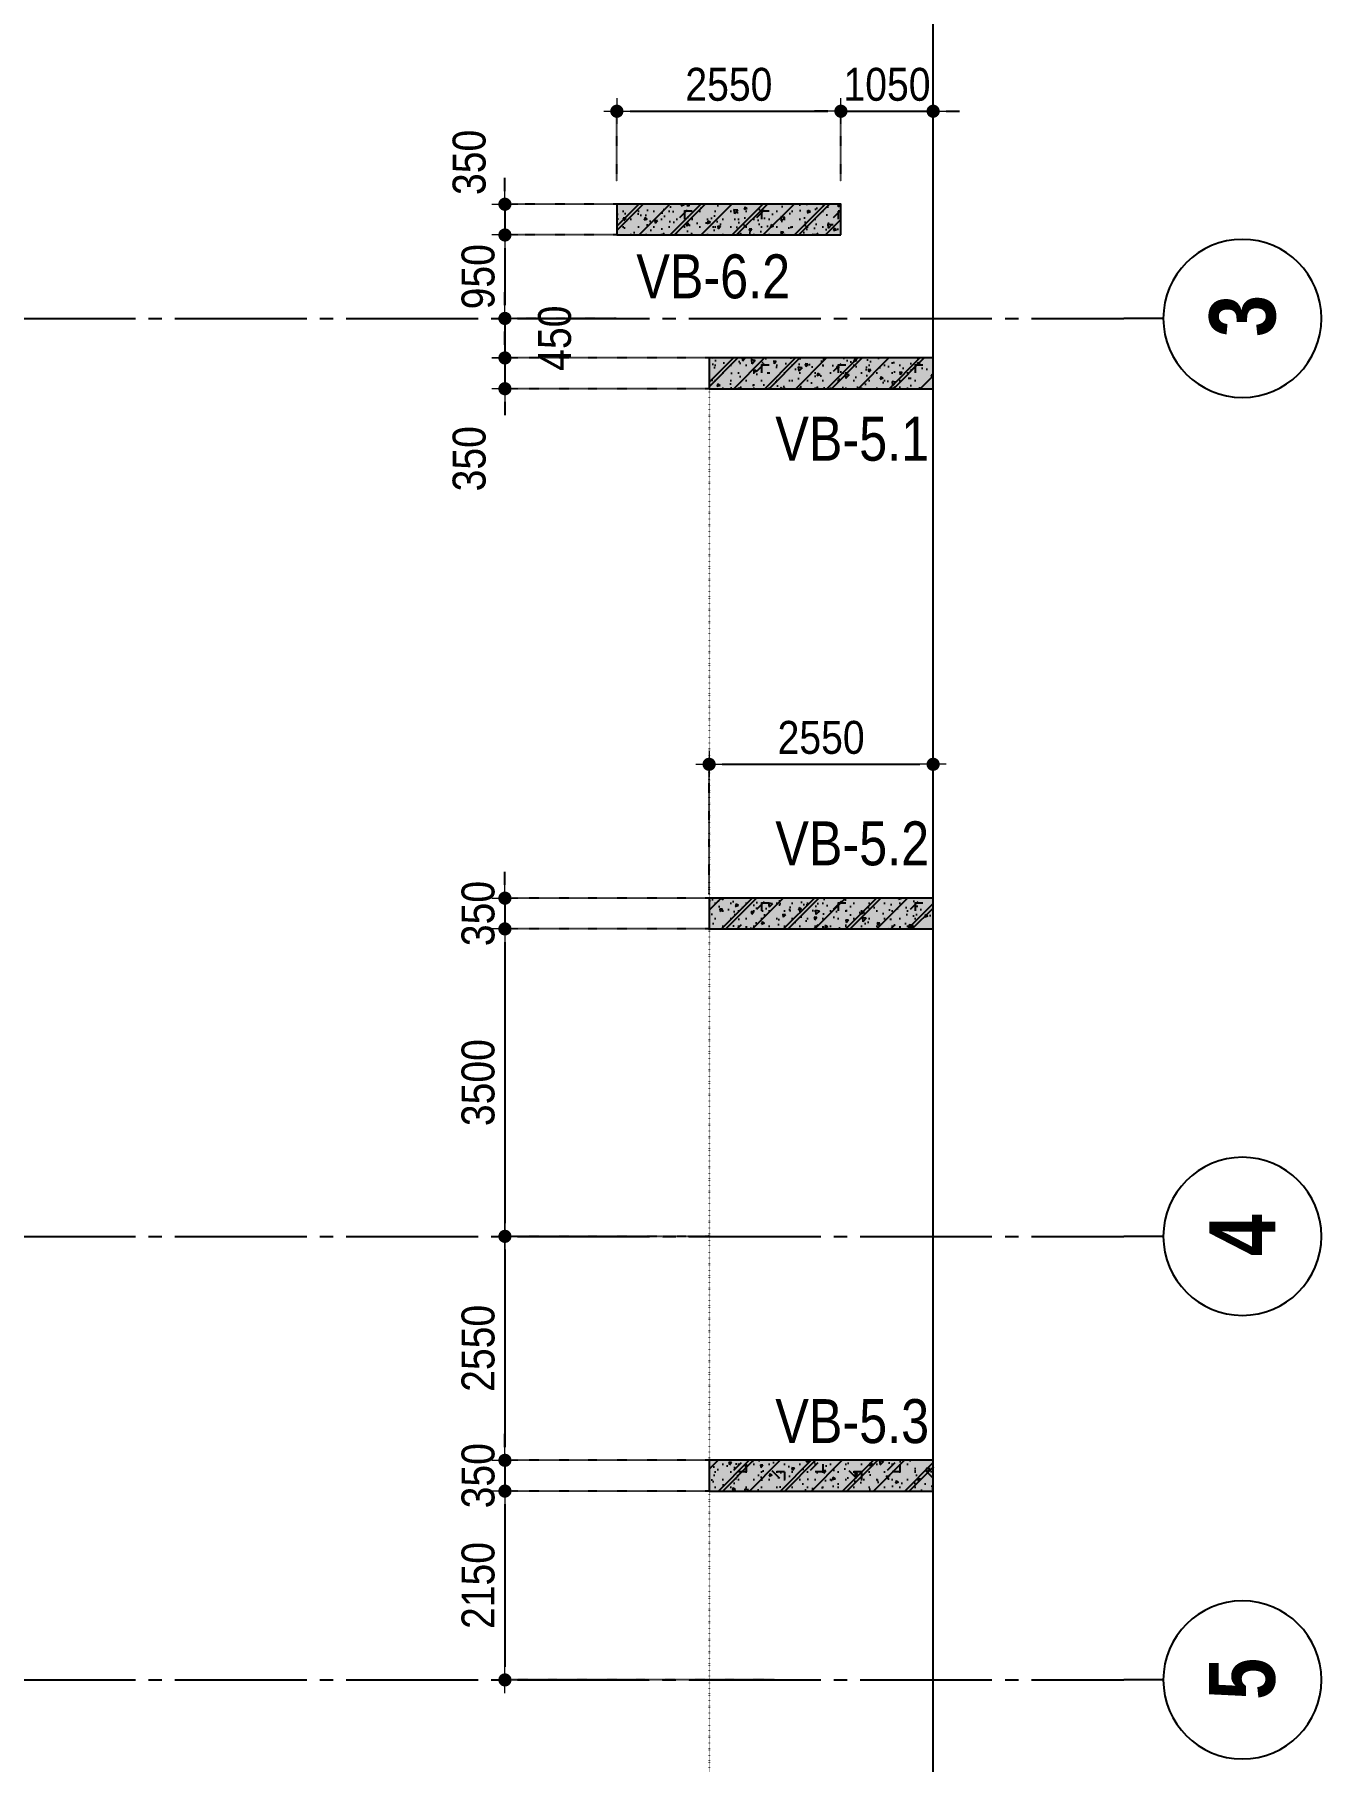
# Model space of a CAD drawing. Header units: millimetres. Extents: x -3973692 to -2843767, y 592734 to 838475.
# Drawn here: x -3059173 to -3044525, y 734603 to 754263 of the extents above; entities that cross this region are included whole.
import ezdxf
from ezdxf.enums import TextEntityAlignment as Align

# ---------------------------------------------------------------- set-up
doc = ezdxf.new("R2010")
doc.units = ezdxf.units.MM
doc.header["$MEASUREMENT"] = 0
doc.header["$PDMODE"] = 3
doc.header["$PDSIZE"] = -20
for name, pattern in [('CHG_XX_Luoi truc-Block B$0$MB_Luoi truc-150-TWB$0$Center101', [13, 10, -1, 1, -1]), ('DIVIDE2', [15.87499999999999, 6.349999999999998, -3.174999999999998, 0, -3.174999999999998, 0, -3.174999999999998]), ('DOT2', [0.125, 0, -0.125]), ('HIDDEN5', [2.8375, 1.25, -1.5875])]:
    doc.linetypes.add(name, pattern=pattern)
doc.layers.get('0').update_dxf_attribs({"lineweight": 9})
doc.layers.get('Defpoints').update_dxf_attribs({"color": 10, "lineweight": 0})
for name, color, linetype, lineweight in [("'S_General_Dim_1", 1, 'Continuous', 18), ("'S_General_Divide_3 Intermediate", 3, 'DIVIDE2', 40), ('CHG_XX_Cot_Block B-T4-7$0$DBAO', 3, 'Continuous', 13), ('TEXT', 7, 'Continuous', 15)]:
    doc.layers.add(name, color=color, linetype=linetype, lineweight=lineweight)
for name, color, linetype in [('CHG_XX_Cot_Block B-T4-7$0$mb_cot tang 9-13 twb$0$Concrete Hatch', 218, 'Continuous'), ('CHG_XX_Cot_Block B-T4-7$0$mb_cot tang 9-13 twb$0$Concrete Line', 6, 'Continuous'), ('CHG_XX_Cot_Block B-T4-7$0$mb_cot tang 9-13 twb$0$Concrete Solid', 216, 'Continuous'), ('CHG_XX_Luoi truc-Block B$0$MB_Luoi truc-150-TWB$0$Grid', 34, 'Continuous'), ('CHG_XX_Luoi truc-Block B$0$MB_Luoi truc-150-TWB$0$Grid Line', 251, 'CHG_XX_Luoi truc-Block B$0$MB_Luoi truc-150-TWB$0$Center101'), ('dim', 1, 'Continuous')]:
    doc.layers.add(name, color=color, linetype=linetype)
doc.styles.add('arial', font='arial.ttf', dxfattribs={"width": 0.85})
doc.styles.add('CHG_XX_Luoi truc-Block B$0$MB_Luoi truc-150-TWB$0$Grid A-F$0$VNI-HelveCB', font='')
doc.styles.add('TTP-HelCon', font='')
doc.styles.get('CHG_XX_Luoi truc-Block B$0$MB_Luoi truc-150-TWB$0$Grid A-F$0$VNI-HelveCB').set_extended_font_data('VNI-Helve-Condense', bold=True)
doc.styles.get('TTP-HelCon').set_extended_font_data('VNI-Helve-Condense')
doc.dimstyles.new('150', dxfattribs={"dimscale": 150, "dimtxt": 2.5, "dimasz": 1, "dimexe": 0, "dimexo": 0, "dimgap": 0.75, "dimtad": 1, "dimdec": 0, "dimzin": 9, "dimdsep": 46, "dimtxsty": 'arial', "dimblk1": 'DIMDOT', "dimblk2": 'DIMDOT', "dimsah": 1, "dimcen": 2, "dimdle": 3, "dimclre": 8, "dimclrt": 2, "dimadec": 0, "dimazin": 0, "dimtfac": 1, "dimtdec": 0, "dimtix": 1, "dimtmove": 2, "dimatfit": 3, "dimldrblk": 'DIMPIJL', "dimfxl": 1, "dimtvp": 1.8, "dimtolj": 1, "dimtzin": 0, "dimarcsym": 0})

# ---------------------------------------------------------------- blocks, each defined once
blk = doc.blocks.new('*U3043')
at = {"layer": 'CHG_XX_Luoi truc-Block B$0$MB_Luoi truc-150-TWB$0$Grid', "lineweight": -2}
blk.add_line((0, 192), (0, 189), dxfattribs=at)
blk.add_circle((0, 198), 6, dxfattribs=at)
at = {"layer": 'CHG_XX_Luoi truc-Block B$0$MB_Luoi truc-150-TWB$0$Grid Line'}
blk.add_line((0, 0), (0, 189), dxfattribs=at)
at = {"layer": 'CHG_XX_Luoi truc-Block B$0$MB_Luoi truc-150-TWB$0$Grid', "lineweight": -2, "style": 'CHG_XX_Luoi truc-Block B$0$MB_Luoi truc-150-TWB$0$Grid A-F$0$VNI-HelveCB'}
for tag, p in [('GRIDSUB', (0, 198)), ('GRID', (0, -9))]:
    blk.add_attdef(tag, text='', height=5, dxfattribs=at).set_placement(p, align=Align.MIDDLE)
blk = doc.blocks.new('CHG_XX_Luoi truc-Block B', base_point=(8026088.360705459, 1047448.634998515))
at = {"layer": 'CHG_XX_Luoi truc-Block B$0$MB_Luoi truc-150-TWB$0$Grid Line'}
blk.add_line((8048788.360705578, 1046158.106275256), (8048788.360705578, 1128272.580775458), dxfattribs=at)
at = {"layer": 'CHG_XX_Luoi truc-Block B$0$MB_Luoi truc-150-TWB$0$Grid'}
ref = blk.add_blockref('*U3043', (8022608.235654154, 1114648.634998515), dxfattribs=dict(at, xscale=-150, yscale=150, zscale=150, rotation=270))
ref.add_attrib('GRIDSUB', '3', dxfattribs={"lineweight": -2, "height": 750, "rotation": 90, "style": 'CHG_XX_Luoi truc-Block B$0$MB_Luoi truc-150-TWB$0$Grid A-F$0$VNI-HelveCB'}).set_placement((8052308.235654154, 1114676.634998515), align=Align.MIDDLE)
ref = blk.add_blockref('*U3043', (8022608.235654154, 1104198.634998515), dxfattribs=dict(at, xscale=-150, yscale=150, zscale=150, rotation=270))
ref.add_attrib('GRIDSUB', '4', dxfattribs={"lineweight": -2, "height": 750, "rotation": 90, "style": 'CHG_XX_Luoi truc-Block B$0$MB_Luoi truc-150-TWB$0$Grid A-F$0$VNI-HelveCB'}).set_placement((8052308.235654154, 1104210.634998515), align=Align.MIDDLE)
ref = blk.add_blockref('*U3043', (8022608.235654154, 1099148.634998515), dxfattribs=dict(at, xscale=-150, yscale=150, zscale=150, rotation=270))
ref.add_attrib('GRIDSUB', '5', dxfattribs={"lineweight": -2, "height": 750, "rotation": 90, "style": 'CHG_XX_Luoi truc-Block B$0$MB_Luoi truc-150-TWB$0$Grid A-F$0$VNI-HelveCB'}).set_placement((8052308.235654154, 1099160.634998515), align=Align.MIDDLE)
blk = doc.blocks.new('*U3109')
at = {"layer": 'CHG_XX_Cot_Block B-T4-7$0$mb_cot tang 9-13 twb$0$Concrete Hatch'}
h = blk.add_hatch(dxfattribs=at)
h.set_pattern_fill('CONCRETE', color=256, scale=50, style=0, pattern_type=2)
h.set_pattern_definition([(45, (1000.000000000029, -99.99999999999989), (-176.7766952966369, 176.7766952966369), []), (45, (1000.000000000029, -49.99999999999989), (-353.5533905932737, 353.5533905932738), []), (49.99999999999999, (1000.000000000029, -99.99999999999989), (358.6300913003767, -31.37606749129755), [37.5, -412.5]), (355, (1000.000000000029, -99.99999999999989), (-69.3756668065, 376.0960668500059), [30, -330]), (100.4514, (1029.885840000029, -102.6146699999999), (289.2546908570108, 344.7197710304768), [31.870095, -350.571056]), (46.18420000000001, (1000.000000000029, 1.13686837721616e-13), (533.6205243128222, -82.75950716450905), [56.25, -618.75]), (96.6356, (1044.468372500029, -6.8966534999999), (467.3313527743517, 487.0589354502209), [47.805144, -525.8565]), (351.1842, (1000.000000000029, 1.13686837721616e-13), (467.3309725668136, 487.0593004626623), [45, -495]), (21, (1050.000000000029, -24.99999999999989), (298.4535260592309, -201.3094453326694), [37.5, -412.5]), (326.0000000000001, (1050.000000000029, -24.99999999999989), (121.6576659607909, 362.5750225234265), [30, -330]), (71.4514, (1074.871116500029, -41.77580299999988), (420.111314290745, 161.2652483549762), [31.870095, -350.571056]), (37.50000000000001, (1000.000000000029, -99.99999999999989), (6.079927658645334, 166.4469269156558), [0, -326, 0, -335, 0, -331.25]), (7.499999999999999, (1000.000000000029, -99.99999999999989), (131.5347687210743, 197.2058559411801), [0, -191, 0, -318.5, 0, -126.25]), (327.5, (888.5000000000291, -99.99999999999989), (266.9112180862045, -11.2774358671899), [0, -125, 0, -390, 0, -517.5]), (317.5, (838.5000000000291, -99.99999999999989), (291.5930846711931, 50.05249116615882), [0, -162.5, 0, -259, 0, -367.5]), (0, (1175.000000000029, 75.00000000000011), (0, 875), [87.5, -787.5]), (0, (1437.500000000029, 250.0000000000001), (0, 875), [87.5, -787.5]), (0, (1262.500000000029, 600.0000000000001), (0, 875), [87.5, -350, 87.5, -350]), (90, (1175.000000000029, 75.00000000000011), (-875, 5.35782974626967e-14), [87.5, -787.5]), (90, (1262.500000000029, 600.0000000000001), (-875, 5.35782974626967e-14), [87.5, -787.5]), (90, (1525.000000000029, 250.0000000000001), (-875, 5.35782974626967e-14), [87.5, -787.5]), (90, (1700.000000000029, 512.5000000000001), (-875, 5.35782974626967e-14), [87.5, -787.5]), (135, (1262.500000000029, 75.00000000000011), (-875.016357447105, 8.881784197001252e-14), [123.76, -1113.7]), (135, (1350.000000000029, 600.0000000000001), (-875.016357447105, 8.881784197001252e-14), [123.76, -1113.7]), (45, (1437.500000000029, 250.0000000000001), (8.881784197001252e-14, 875.016357447105), [123.76, -247.485, 123.76, -742.455]), (0, (825.0000000000291, -99.99999999999989), (87.5, 87.5), [-175, 0])])
h.paths.add_polyline_path([(-750, 150), (-750, -199.9999999999999), (1800.000000000029, -200), (1800.000000000029, 150)])
at = {"layer": 'CHG_XX_Cot_Block B-T4-7$0$mb_cot tang 9-13 twb$0$Concrete Solid'}
blk.add_hatch(color=256, dxfattribs=at).paths.add_polyline_path([(-750, 150), (-750, -199.9999999999999), (1800.000000000029, -200), (1800.000000000029, 150)])
at = {"layer": 'CHG_XX_Cot_Block B-T4-7$0$mb_cot tang 9-13 twb$0$Concrete Line'}
blk.add_lwpolyline([(-750, 150), (-750, -199.9999999999999), (1800.000000000029, -200), (1800.000000000029, 150)], close=True, dxfattribs=at)
blk = doc.blocks.new('CHG_XX_Cot_Block B-T4-7', base_point=(8026088.360705459, 1047448.634998515))
at = {"layer": 'CHG_XX_Cot_Block B-T4-7$0$DBAO'}
blk.add_blockref('CHG_XX_Luoi truc-Block B', (8026088.360705459, 1047448.634998515), dxfattribs=at)
at = {"layer": 'CHG_XX_Cot_Block B-T4-7$0$mb_cot tang 9-13 twb$0$Concrete Line', "rotation": 180}
for p in [(8046988.360699058, 1115748.635007361), (8048038.360699058, 1113998.635007361), (8048038.360699058, 1107848.635007361), (8048038.360699058, 1101448.635007361)]:
    blk.add_blockref('*U3109', p, dxfattribs=at)
blk = doc.blocks.new('b')
at = {"layer": 'TEXT', "color": 3, "style": 'TTP-HelCon'}
for s, p in [('VB-6.2', (-3378.400557851419, -10970.78498547967)), ('VB-5.1', (-1796.40261466708, -12819.67889465613)), ('VB-5.2', (-1796.40261466708, -17425.97989465622)), ('VB-5.3', (-1796.40261466708, -24003.43889465602))]:
    blk.add_text(s, height=500, dxfattribs=at).set_placement(p)
blk = doc.blocks.new('DIMDOT')
for p, q in [((1, 0), (-1, 0)), ((0, -1), (0, 1))]:
    blk.add_line(p, q)
at = {"const_width": 0.5}
blk.add_lwpolyline([(-0.25, 0, 1), (0.25, 0, 1)], format="xyb", close=True, dxfattribs=at)
blk = doc.blocks.new('*D956')
at = {"layer": "'S_General_Dim_1", "color": 8, "linetype": 'HIDDEN5', "lineweight": -2, "transparency": 16777216}
for p, q in [((-3052545.198556816, 752590.2407234383), (-3052545.198556816, 753389.9756098083)), ((-3049995.198556816, 752590.2407234383), (-3049995.198556816, 753389.9756098083))]:
    blk.add_line(p, q, dxfattribs=at)
at = {"layer": "'S_General_Dim_1", "color": 0, "lineweight": -2, "transparency": 16777216}
blk.add_line((-3052395.198556816, 753389.9756098083), (-3050145.198556816, 753389.9756098083), dxfattribs=at)
at = {"layer": 'Defpoints', "color": 0, "transparency": 16777216}
for p in [(-3049995.198556816, 753389.9756098083), (-3052545.198556816, 752590.2407234383), (-3049995.198556816, 752590.2407234383)]:
    blk.add_point(p, dxfattribs=at)
at = {"layer": "'S_General_Dim_1", "color": 0, "lineweight": -2, "transparency": 16777216, "xscale": 150, "yscale": 150, "zscale": 150, "rotation": 180}
blk.add_blockref('DIMDOT', (-3052545.198556816, 753389.9756098083), dxfattribs=at)
at = {"layer": "'S_General_Dim_1", "color": 0, "lineweight": -2, "transparency": 16777216, "xscale": 150, "yscale": 150, "zscale": 150}
blk.add_blockref('DIMDOT', (-3049995.198556816, 753389.9756098083), dxfattribs=at)
at = {"layer": "'S_General_Dim_1", "color": 2, "transparency": 16777216, "insert": (-3051270.198556816, 753693.940480204), "char_height": 375, "attachment_point": 5, "style": 'arial'}
blk.add_mtext('\\A1;2550', dxfattribs=at)
blk = doc.blocks.new('DIMPIJL')
at = {"linetype": 'ByBlock'}
blk.add_solid([(-2.5, 0.4166666666666686), (-2.5, -0.4166666666666686), (0, 0)], dxfattribs=at)
blk = doc.blocks.new('*D957')
at = {"layer": "'S_General_Dim_1", "color": 0, "lineweight": -2, "transparency": 16777216}
for p, q in [((-3053819.097939142, 752481.011458432), (-3053819.097939142, 752631.011458432)), ((-3053819.097939142, 752331.011458432), (-3053819.097939142, 751981.0114584323)), ((-3053819.097939142, 751831.0114584323), (-3053819.097939142, 751681.0114584323))]:
    blk.add_line(p, q, dxfattribs=at)
at = {"layer": "'S_General_Dim_1", "color": 8, "linetype": 'HIDDEN5', "lineweight": -2, "transparency": 16777216}
for p, q in [((-3052545.198556817, 752331.011458432), (-3053819.097939142, 752331.011458432)), ((-3052545.198556817, 751981.0114584323), (-3053819.097939142, 751981.0114584323))]:
    blk.add_line(p, q, dxfattribs=at)
at = {"layer": 'Defpoints', "color": 0, "transparency": 16777216}
for p in [(-3052545.198556817, 752331.011458432), (-3053819.097939142, 751981.0114584323), (-3052545.198556817, 751981.0114584323)]:
    blk.add_point(p, dxfattribs=at)
at = {"layer": "'S_General_Dim_1", "color": 0, "lineweight": -2, "transparency": 16777216, "xscale": 150, "yscale": 150, "zscale": 150}
for p, rotation in [((-3053819.097939142, 752331.011458432), 270), ((-3053819.097939142, 751981.0114584323), 90)]:
    blk.add_blockref('DIMDOT', p, dxfattribs=dict(at, rotation=rotation))
at = {"layer": "'S_General_Dim_1", "color": 2, "transparency": 16777216, "insert": (-3054224.384432985, 752807.5797804882), "char_height": 375, "attachment_point": 5, "rotation": 90, "style": 'arial'}
blk.add_mtext('\\A1;350', dxfattribs=at)
blk = doc.blocks.new('*D958')
at = {"layer": "'S_General_Dim_1", "color": 8, "linetype": 'HIDDEN5', "lineweight": -2, "transparency": 16777216}
for p, q in [((-3052545.198556817, 751981.0114584323), (-3053819.097939141, 751981.0114584323)), ((-3052548.954833513, 751031.0114495863), (-3053819.097939141, 751031.0114495863))]:
    blk.add_line(p, q, dxfattribs=at)
at = {"layer": "'S_General_Dim_1", "color": 0, "lineweight": -2, "transparency": 16777216}
blk.add_line((-3053819.097939141, 751831.0114584323), (-3053819.097939141, 751181.0114495863), dxfattribs=at)
at = {"layer": 'Defpoints', "color": 0, "transparency": 16777216}
for p in [(-3052545.198556817, 751981.0114584323), (-3053819.097939141, 751031.0114495863), (-3052548.954833513, 751031.0114495863)]:
    blk.add_point(p, dxfattribs=at)
at = {"layer": "'S_General_Dim_1", "color": 0, "lineweight": -2, "transparency": 16777216, "xscale": 150, "yscale": 150, "zscale": 150}
for p, rotation in [((-3053819.097939141, 751981.0114584323), 90), ((-3053819.097939141, 751031.0114495863), 270)]:
    blk.add_blockref('DIMDOT', p, dxfattribs=dict(at, rotation=rotation))
at = {"layer": "'S_General_Dim_1", "color": 2, "transparency": 16777216, "insert": (-3054123.062809536, 751506.0114540101), "char_height": 375, "attachment_point": 5, "rotation": 90, "style": 'arial'}
blk.add_mtext('\\A1;950', dxfattribs=at)
blk = doc.blocks.new('*D959')
at = {"layer": "'S_General_Dim_1", "color": 0, "lineweight": -2, "transparency": 16777216}
for p, q in [((-3050145.198556816, 753389.9756098083), (-3050295.198556816, 753389.9756098083)), ((-3049995.198556816, 753389.9756098083), (-3048945.198556816, 753389.9756098083)), ((-3048795.198556816, 753389.9756098083), (-3048645.198556816, 753389.9756098083))]:
    blk.add_line(p, q, dxfattribs=at)
at = {"layer": "'S_General_Dim_1", "color": 8, "linetype": 'HIDDEN5', "lineweight": -2, "transparency": 16777216}
for p, q in [((-3049995.198556816, 752590.2407234383), (-3049995.198556816, 753389.9756098083)), ((-3048945.198556816, 752404.118975077), (-3048945.198556816, 753389.9756098083))]:
    blk.add_line(p, q, dxfattribs=at)
at = {"layer": 'Defpoints', "color": 0, "transparency": 16777216}
for p in [(-3048945.198556816, 753389.9756098083), (-3049995.198556816, 752590.2407234383), (-3048945.198556816, 752404.118975077)]:
    blk.add_point(p, dxfattribs=at)
at = {"layer": "'S_General_Dim_1", "color": 0, "lineweight": -2, "transparency": 16777216, "xscale": 150, "yscale": 150, "zscale": 150}
blk.add_blockref('DIMDOT', (-3049995.198556816, 753389.9756098083), dxfattribs=at)
at = {"layer": "'S_General_Dim_1", "color": 0, "lineweight": -2, "transparency": 16777216, "xscale": 150, "yscale": 150, "zscale": 150, "rotation": 180}
blk.add_blockref('DIMDOT', (-3048945.198556816, 753389.9756098083), dxfattribs=at)
at = {"layer": "'S_General_Dim_1", "color": 2, "transparency": 16777216, "insert": (-3049470.198556816, 753693.940480204), "char_height": 375, "attachment_point": 5, "style": 'arial'}
blk.add_mtext('\\A1;1050', dxfattribs=at)
blk = doc.blocks.new('*D960')
at = {"layer": "'S_General_Dim_1", "color": 0, "lineweight": -2, "transparency": 16777216}
for p, q in [((-3053819.097939146, 751181.0114495863), (-3053819.097939146, 751331.0114495863)), ((-3053819.097939146, 751031.0114495863), (-3053819.097939146, 750581.0114584328)), ((-3053819.097939146, 750431.0114584328), (-3053819.097939146, 750281.0114584328))]:
    blk.add_line(p, q, dxfattribs=at)
at = {"layer": "'S_General_Dim_1", "color": 8, "linetype": 'HIDDEN5', "lineweight": -2, "transparency": 16777216}
for p, q in [((-3052548.954833513, 751031.0114495863), (-3053819.097939146, 751031.0114495863)), ((-3051495.198556817, 750581.0114584328), (-3053819.097939146, 750581.0114584328))]:
    blk.add_line(p, q, dxfattribs=at)
at = {"layer": 'Defpoints', "color": 0, "transparency": 16777216}
for p in [(-3052548.954833513, 751031.0114495863), (-3053819.097939146, 750581.0114584328), (-3051495.198556817, 750581.0114584328)]:
    blk.add_point(p, dxfattribs=at)
at = {"layer": "'S_General_Dim_1", "color": 0, "lineweight": -2, "transparency": 16777216, "xscale": 150, "yscale": 150, "zscale": 150}
for p, rotation in [((-3053819.097939146, 751031.0114495863), 270), ((-3053819.097939146, 750581.0114584328), 90)]:
    blk.add_blockref('DIMDOT', p, dxfattribs=dict(at, rotation=rotation))
at = {"layer": "'S_General_Dim_1", "color": 2, "transparency": 16777216, "insert": (-3053252.3235934, 750806.0114540105), "char_height": 375, "attachment_point": 5, "rotation": 90, "style": 'arial'}
blk.add_mtext('\\A1;450', dxfattribs=at)
blk = doc.blocks.new('*D961')
at = {"layer": "'S_General_Dim_1", "color": 0, "lineweight": -2, "transparency": 16777216}
for p, q in [((-3053819.097939147, 750731.0114584328), (-3053819.097939147, 750881.0114584328)), ((-3053819.097939147, 750581.0114584328), (-3053819.097939147, 750231.011458432)), ((-3053819.097939147, 750081.011458432), (-3053819.097939147, 749931.011458432))]:
    blk.add_line(p, q, dxfattribs=at)
at = {"layer": "'S_General_Dim_1", "color": 8, "linetype": 'HIDDEN5', "lineweight": -2, "transparency": 16777216}
for p, q in [((-3051495.198556817, 750581.0114584328), (-3053819.097939147, 750581.0114584328)), ((-3051495.198563336, 750231.011458432), (-3053819.097939147, 750231.011458432))]:
    blk.add_line(p, q, dxfattribs=at)
at = {"layer": 'Defpoints', "color": 0, "transparency": 16777216}
for p in [(-3051495.198556817, 750581.0114584328), (-3053819.097939147, 750231.011458432), (-3051495.198563336, 750231.011458432)]:
    blk.add_point(p, dxfattribs=at)
at = {"layer": "'S_General_Dim_1", "color": 0, "lineweight": -2, "transparency": 16777216, "xscale": 150, "yscale": 150, "zscale": 150}
for p, rotation in [((-3053819.097939147, 750581.0114584328), 270), ((-3053819.097939147, 750231.011458432), 90)]:
    blk.add_blockref('DIMDOT', p, dxfattribs=dict(at, rotation=rotation))
at = {"layer": "'S_General_Dim_1", "color": 2, "transparency": 16777216, "insert": (-3054224.384432991, 749433.4788600105), "char_height": 375, "attachment_point": 5, "rotation": 90, "style": 'arial'}
blk.add_mtext('\\A1;350', dxfattribs=at)
blk = doc.blocks.new('*D962')
at = {"layer": "'S_General_Dim_1", "color": 0, "lineweight": -2, "transparency": 16777216}
for p, q in [((-3053819.097939149, 744581.011458432), (-3053819.097939149, 744731.011458432)), ((-3053819.097939149, 744431.011458432), (-3053819.097939149, 744081.0114584321)), ((-3053819.097939149, 743931.0114584321), (-3053819.097939149, 743781.0114584321))]:
    blk.add_line(p, q, dxfattribs=at)
at = {"layer": "'S_General_Dim_1", "color": 8, "linetype": 'HIDDEN5', "lineweight": -2, "transparency": 16777216}
for p, q in [((-3051495.198556817, 744431.011458432), (-3053819.097939149, 744431.011458432)), ((-3051495.198556817, 744081.0114584321), (-3053819.097939149, 744081.0114584321))]:
    blk.add_line(p, q, dxfattribs=at)
at = {"layer": 'Defpoints', "color": 0, "transparency": 16777216}
for p in [(-3051495.198556817, 744431.011458432), (-3053819.097939149, 744081.0114584321), (-3051495.198556817, 744081.0114584321)]:
    blk.add_point(p, dxfattribs=at)
at = {"layer": "'S_General_Dim_1", "color": 0, "lineweight": -2, "transparency": 16777216, "xscale": 150, "yscale": 150, "zscale": 150}
for p, rotation in [((-3053819.097939149, 744431.011458432), 270), ((-3053819.097939149, 744081.0114584321), 90)]:
    blk.add_blockref('DIMDOT', p, dxfattribs=dict(at, rotation=rotation))
at = {"layer": "'S_General_Dim_1", "color": 2, "transparency": 16777216, "insert": (-3054123.190708589, 744256.0114584328), "char_height": 375, "attachment_point": 5, "rotation": 90, "style": 'arial'}
blk.add_mtext('\\A1;350', dxfattribs=at)
blk = doc.blocks.new('*D963')
at = {"layer": "'S_General_Dim_1", "color": 8, "linetype": 'HIDDEN5', "lineweight": -2, "transparency": 16777216}
for p, q in [((-3051495.198556817, 744081.0114584321), (-3053819.09793915, 744081.0114584321)), ((-3051495.198556817, 740581.0114495863), (-3053819.09793915, 740581.0114495863))]:
    blk.add_line(p, q, dxfattribs=at)
at = {"layer": "'S_General_Dim_1", "color": 0, "lineweight": -2, "transparency": 16777216}
blk.add_line((-3053819.09793915, 743931.0114584321), (-3053819.09793915, 740731.0114495863), dxfattribs=at)
at = {"layer": 'Defpoints', "color": 0, "transparency": 16777216}
for p in [(-3051495.198556817, 744081.0114584321), (-3053819.09793915, 740581.0114495863), (-3051495.198556817, 740581.0114495863)]:
    blk.add_point(p, dxfattribs=at)
at = {"layer": "'S_General_Dim_1", "color": 0, "lineweight": -2, "transparency": 16777216, "xscale": 150, "yscale": 150, "zscale": 150}
for p, rotation in [((-3053819.09793915, 744081.0114584321), 90), ((-3053819.09793915, 740581.0114495863), 270)]:
    blk.add_blockref('DIMDOT', p, dxfattribs=dict(at, rotation=rotation))
at = {"layer": "'S_General_Dim_1", "color": 2, "transparency": 16777216, "insert": (-3054123.19070859, 742331.0114540099), "char_height": 375, "attachment_point": 5, "rotation": 90, "style": 'arial'}
blk.add_mtext('\\A1;3500', dxfattribs=at)
blk = doc.blocks.new('*D964')
at = {"layer": "'S_General_Dim_1", "color": 8, "linetype": 'HIDDEN5', "lineweight": -2, "transparency": 16777216}
for p, q in [((-3051495.198556817, 740581.0114495863), (-3053819.097939152, 740581.0114495863)), ((-3051495.198556817, 738031.0114584329), (-3053819.097939152, 738031.0114584329))]:
    blk.add_line(p, q, dxfattribs=at)
at = {"layer": "'S_General_Dim_1", "color": 0, "lineweight": -2, "transparency": 16777216}
blk.add_line((-3053819.097939152, 740431.0114495863), (-3053819.097939152, 738181.0114584329), dxfattribs=at)
at = {"layer": 'Defpoints', "color": 0, "transparency": 16777216}
for p in [(-3051495.198556817, 740581.0114495863), (-3053819.097939152, 738031.0114584329), (-3051495.198556817, 738031.0114584329)]:
    blk.add_point(p, dxfattribs=at)
at = {"layer": "'S_General_Dim_1", "color": 0, "lineweight": -2, "transparency": 16777216, "xscale": 150, "yscale": 150, "zscale": 150}
for p, rotation in [((-3053819.097939152, 740581.0114495863), 90), ((-3053819.097939152, 738031.0114584329), 270)]:
    blk.add_blockref('DIMDOT', p, dxfattribs=dict(at, rotation=rotation))
at = {"layer": "'S_General_Dim_1", "color": 2, "transparency": 16777216, "insert": (-3054123.062809547, 739306.0114540104), "char_height": 375, "attachment_point": 5, "rotation": 90, "style": 'arial'}
blk.add_mtext('\\A1;2550', dxfattribs=at)
blk = doc.blocks.new('*D965')
at = {"layer": "'S_General_Dim_1", "color": 0, "lineweight": -2, "transparency": 16777216}
for p, q in [((-3053819.097939155, 738181.0114584329), (-3053819.097939155, 738331.0114584329)), ((-3053819.097939155, 738031.0114584329), (-3053819.097939155, 737681.011458432)), ((-3053819.097939155, 737531.011458432), (-3053819.097939155, 737381.011458432))]:
    blk.add_line(p, q, dxfattribs=at)
at = {"layer": "'S_General_Dim_1", "color": 8, "linetype": 'HIDDEN5', "lineweight": -2, "transparency": 16777216}
for p, q in [((-3051495.198556817, 738031.0114584329), (-3053819.097939155, 738031.0114584329)), ((-3051495.198563336, 737681.011458432), (-3053819.097939155, 737681.011458432))]:
    blk.add_line(p, q, dxfattribs=at)
at = {"layer": 'Defpoints', "color": 0, "transparency": 16777216}
for p in [(-3051495.198556817, 738031.0114584329), (-3053819.097939155, 737681.011458432), (-3051495.198563336, 737681.011458432)]:
    blk.add_point(p, dxfattribs=at)
at = {"layer": "'S_General_Dim_1", "color": 0, "lineweight": -2, "transparency": 16777216, "xscale": 150, "yscale": 150, "zscale": 150}
for p, rotation in [((-3053819.097939155, 738031.0114584329), 270), ((-3053819.097939155, 737681.011458432), 90)]:
    blk.add_blockref('DIMDOT', p, dxfattribs=dict(at, rotation=rotation))
at = {"layer": "'S_General_Dim_1", "color": 2, "transparency": 16777216, "insert": (-3054123.190708595, 737856.0114584332), "char_height": 375, "attachment_point": 5, "rotation": 90, "style": 'arial'}
blk.add_mtext('\\A1;350', dxfattribs=at)
blk = doc.blocks.new('*D966')
at = {"layer": "'S_General_Dim_1", "color": 8, "linetype": 'HIDDEN5', "lineweight": -2, "transparency": 16777216}
for p, q in [((-3051495.198563336, 737681.011458432), (-3053819.097939156, 737681.011458432)), ((-3050755.906180085, 735531.0114495863), (-3053819.097939156, 735531.0114495863))]:
    blk.add_line(p, q, dxfattribs=at)
at = {"layer": "'S_General_Dim_1", "color": 0, "lineweight": -2, "transparency": 16777216}
blk.add_line((-3053819.097939156, 737531.011458432), (-3053819.097939156, 735681.0114495863), dxfattribs=at)
at = {"layer": 'Defpoints', "color": 0, "transparency": 16777216}
for p in [(-3051495.198563336, 737681.011458432), (-3053819.097939156, 735531.0114495863), (-3050755.906180085, 735531.0114495863)]:
    blk.add_point(p, dxfattribs=at)
at = {"layer": "'S_General_Dim_1", "color": 0, "lineweight": -2, "transparency": 16777216, "xscale": 150, "yscale": 150, "zscale": 150}
for p, rotation in [((-3053819.097939156, 737681.011458432), 90), ((-3053819.097939156, 735531.0114495863), 270)]:
    blk.add_blockref('DIMDOT', p, dxfattribs=dict(at, rotation=rotation))
at = {"layer": "'S_General_Dim_1", "color": 2, "transparency": 16777216, "insert": (-3054123.062809552, 736606.0114540099), "char_height": 375, "attachment_point": 5, "rotation": 90, "style": 'arial'}
blk.add_mtext('\\A1;2150', dxfattribs=at)
blk = doc.blocks.new('*D1979')
at = {"layer": "'S_General_Dim_1", "color": 8, "linetype": 'HIDDEN5', "lineweight": -2, "transparency": 16777216}
for p, q in [((-3051495.198556816, 744481.0114584322), (-3051495.198556816, 745954.9268670758)), ((-3048945.198556816, 744481.0114584322), (-3048945.198556816, 745954.9268670758))]:
    blk.add_line(p, q, dxfattribs=at)
at = {"layer": "'S_General_Dim_1", "color": 0, "lineweight": -2, "transparency": 16777216}
blk.add_line((-3051345.198556816, 745954.9268670758), (-3049095.198556816, 745954.9268670758), dxfattribs=at)
at = {"layer": 'Defpoints', "color": 0, "transparency": 16777216}
for p in [(-3048945.198556816, 745954.9268670758), (-3051495.198556816, 744481.0114584322), (-3048945.198556816, 744481.0114584322)]:
    blk.add_point(p, dxfattribs=at)
at = {"layer": "'S_General_Dim_1", "color": 0, "lineweight": -2, "transparency": 16777216, "xscale": 150, "yscale": 150, "zscale": 150, "rotation": 180}
blk.add_blockref('DIMDOT', (-3051495.198556816, 745954.9268670758), dxfattribs=at)
at = {"layer": "'S_General_Dim_1", "color": 0, "lineweight": -2, "transparency": 16777216, "xscale": 150, "yscale": 150, "zscale": 150}
blk.add_blockref('DIMDOT', (-3048945.198556816, 745954.9268670758), dxfattribs=at)
at = {"layer": "'S_General_Dim_1", "color": 2, "transparency": 16777216, "insert": (-3050220.198556816, 746258.8917374715), "char_height": 375, "attachment_point": 5, "style": 'arial'}
blk.add_mtext('\\A1;2550', dxfattribs=at)

msp = doc.modelspace()

# ---------------------------------------------------------------- linework, layer by layer
at = {"layer": 'dim', "linetype": 'DOT2', "ltscale": 10}
msp.add_line((-3051495.198556816, 750581.0114584325), (-3051495.198556816, 690231.0114584317), dxfattribs=at)

# ---------------------------------------------------------------- block references
at = {"layer": "'S_General_Divide_3 Intermediate"}
msp.add_blockref('CHG_XX_Cot_Block B-T4-7', (-3071645.198556934, 683831.0114495861), dxfattribs=at)
at = {"layer": 'dim'}
msp.add_blockref('b', (-3048945.198556815, 762231.011449586), dxfattribs=at)

# ---------------------------------------------------------------- dimensions: what is measured, and where the dimension line sits
at = {"layer": "'S_General_Dim_1"}
for base, p1, p2, picture, middle in [((-3049995.198556816, 753389.9756098083), (-3052545.198556816, 752590.2407234383), (-3049995.198556816, 752590.2407234383), '*D956', (-3051270.198556816, 753693.940480204)), ((-3048945.198556816, 753389.9756098083), (-3049995.198556816, 752590.2407234383), (-3048945.198556816, 752404.118975077), '*D959', (-3049470.198556816, 753693.940480204)), ((-3048945.198556816, 745954.9268670758), (-3051495.198556816, 744481.0114584322), (-3048945.198556816, 744481.0114584322), '*D1979', (-3050220.198556816, 746258.8917374715))]:
    dim = msp.add_linear_dim(base=base, p1=p1, p2=p2, dimstyle='150', dxfattribs=at)
    dim.commit()
    dim.dimension.update_dxf_attribs({"geometry": picture, "text_midpoint": middle})
for base, p1, p2, picture, middle in [((-3053819.097939142, 751981.0114584323), (-3052545.198556816, 752331.0114584317), (-3052545.198556816, 751981.0114584321), '*D957', (-3054224.384432985, 752807.5797804882)), ((-3053819.097939146, 750581.0114584328), (-3052548.954833512, 751031.011449586), (-3051495.198556816, 750581.0114584325), '*D960', (-3053252.3235934, 750806.0114540105)), ((-3053819.097939147, 750231.011458432), (-3051495.198556816, 750581.0114584325), (-3051495.198563335, 750231.0114584317), '*D961', (-3054224.384432991, 749433.4788600105))]:
    dim = msp.add_linear_dim(base=base, p1=p1, p2=p2, angle=90, dimstyle='150', dxfattribs=at)
    dim.commit()
    dim.dimension.update_dxf_attribs({"geometry": picture, "text_midpoint": middle, "dimtype": 160})
for base, p1, p2, picture, middle in [((-3053819.097939141, 751031.0114495863), (-3052545.198556816, 751981.0114584321), (-3052548.954833512, 751031.011449586), '*D958', (-3054123.062809536, 751506.0114540101)), ((-3053819.097939149, 744081.0114584321), (-3051495.198556816, 744431.0114584317), (-3051495.198556816, 744081.0114584318), '*D962', (-3054123.190708589, 744256.0114584328)), ((-3053819.09793915, 740581.0114495863), (-3051495.198556816, 744081.0114584318), (-3051495.198556816, 740581.011449586), '*D963', (-3054123.19070859, 742331.0114540099)), ((-3053819.097939152, 738031.0114584329), (-3051495.198556816, 740581.011449586), (-3051495.198556816, 738031.0114584327), '*D964', (-3054123.062809547, 739306.0114540104)), ((-3053819.097939155, 737681.011458432), (-3051495.198556816, 738031.0114584327), (-3051495.198563335, 737681.0114584317), '*D965', (-3054123.190708595, 737856.0114584332)), ((-3053819.097939156, 735531.0114495863), (-3051495.198563335, 737681.0114584317), (-3050755.906180084, 735531.011449586), '*D966', (-3054123.062809552, 736606.0114540099))]:
    dim = msp.add_linear_dim(base=base, p1=p1, p2=p2, angle=90, dimstyle='150', dxfattribs=at)
    dim.commit()
    dim.dimension.update_dxf_attribs({"geometry": picture, "text_midpoint": middle})

doc.saveas('drawing.dxf')
